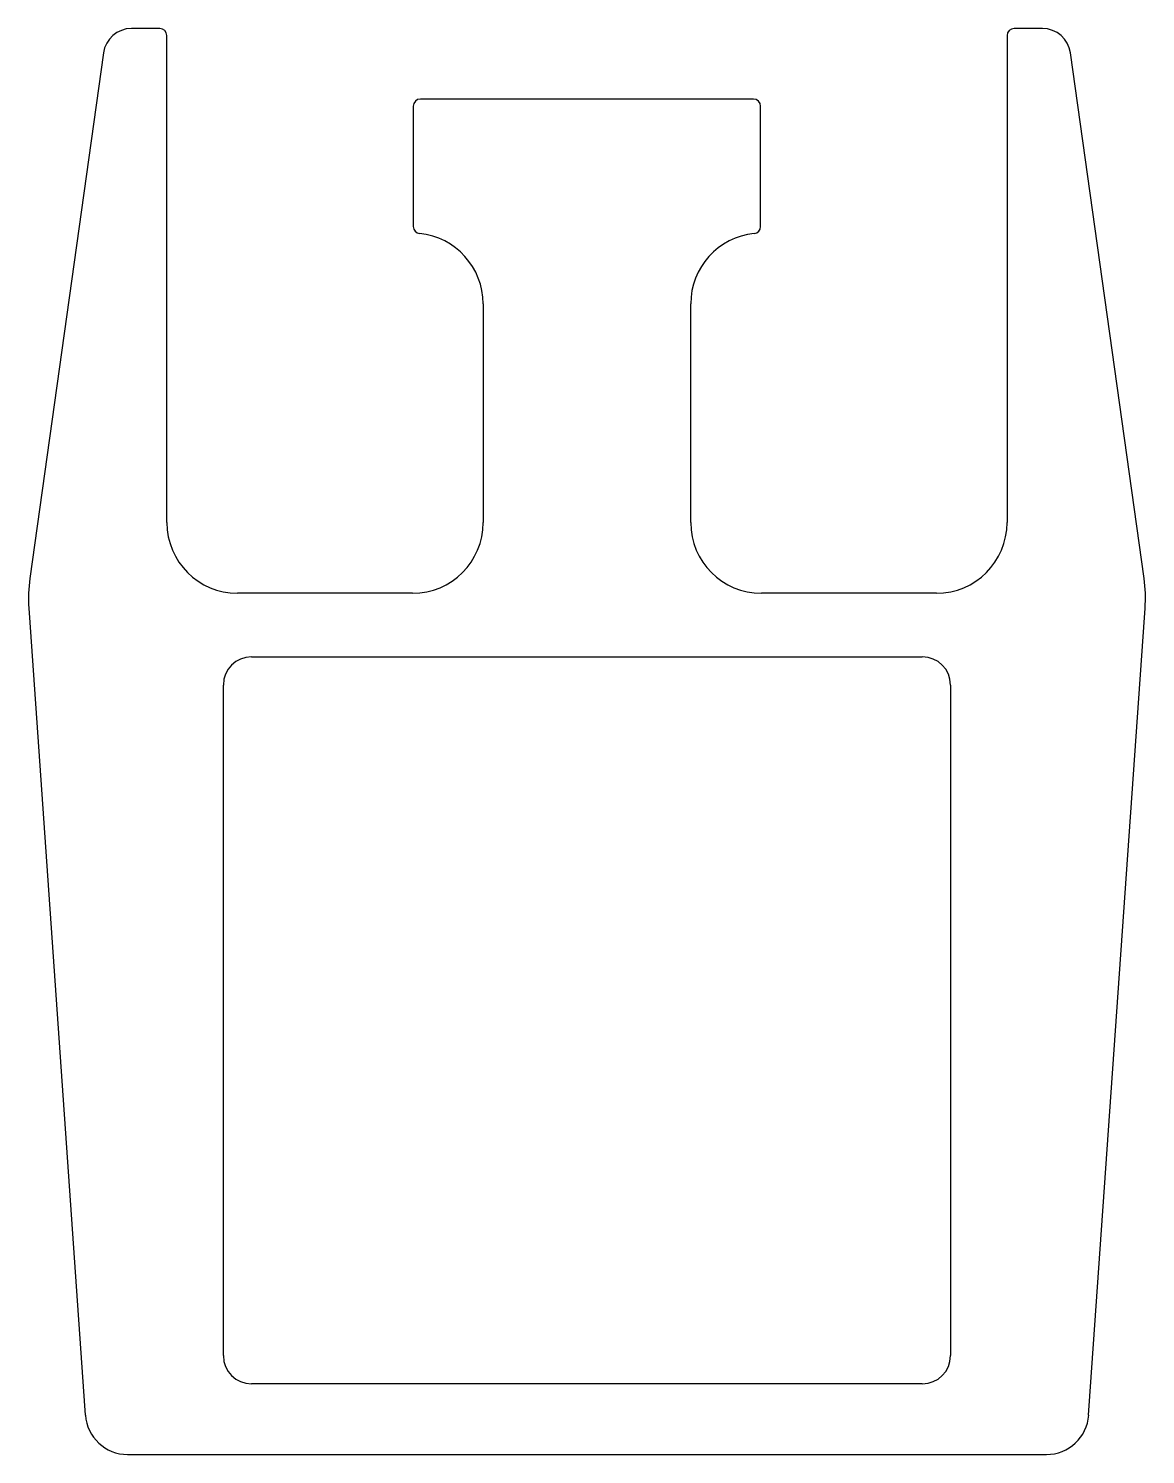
# Model space of a CAD drawing. Extents: x 3046 to 3125, y 1005 to 1106.
import ezdxf

# ---------------------------------------------------------------- set-up
doc = ezdxf.new("R2010")
doc.units = 0
doc.layers.get('0').update_dxf_attribs({"linetype": 'CONTINUOUS'})

msp = doc.modelspace()

# ---------------------------------------------------------------- linework, layer by layer
for p, q in [((3054.88, 1106.16), (3052.87, 1106.16)), ((3117.39, 1106.16), (3115.38, 1106.16)), ((3055.38, 1071.16), (3055.38, 1105.66)), ((3114.88, 1105.66), (3114.88, 1071.16)), ((3050.89, 1104.44), (3045.68, 1067.2)), ((3124.59, 1067.2), (3119.37, 1104.44)), ((3096.93, 1101.16), (3073.33, 1101.16)), ((3072.83, 1100.66), (3072.83, 1092.13)), ((3097.43, 1092.13), (3097.43, 1100.66)), ((3077.78, 1086.66), (3077.78, 1071.16)), ((3092.48, 1071.16), (3092.48, 1086.66)), ((3072.78, 1066.16), (3060.38, 1066.16)), ((3109.88, 1066.16), (3097.48, 1066.16)), ((3045.61, 1065.11), (3049.6, 1007.95)), ((3120.66, 1007.95), (3124.66, 1065.11)), ((3061.38, 1061.66), (3108.88, 1061.66)), ((3059.38, 1012.16), (3059.38, 1059.66)), ((3110.88, 1059.66), (3110.88, 1012.16)), ((3108.88, 1010.16), (3061.38, 1010.16)), ((3052.6, 1005.16), (3117.67, 1005.16))]:
    msp.add_line(p, q)
for centre, radius, start, end in [((3052.87, 1104.16), 2, 90, 172.0304), ((3054.88, 1105.66), 0.5, 0, 90), ((3115.38, 1105.66), 0.5, 90, 180), ((3117.39, 1104.16), 2, 7.9696, 90), ((3073.33, 1100.66), 0.5, 90, 180), ((3096.93, 1100.66), 0.5, 0, 90), ((3073.33, 1092.13), 0.5, 180, 264.2608), ((3096.93, 1092.13), 0.5, 275.7392, 0), ((3072.78, 1086.66), 5, 0, 84.2608), ((3097.48, 1086.66), 5, 95.7392, 180), ((3060.38, 1071.16), 5, 180, 270), ((3072.78, 1071.16), 5, 270, 0), ((3097.48, 1071.16), 5, 180, 270), ((3109.88, 1071.16), 5, 270, 0), ((3055.58, 1065.81), 10, 172.0304, 184), ((3114.68, 1065.81), 10, 356, 7.9696), ((3061.38, 1059.66), 2, 90, 180), ((3108.88, 1059.66), 2, 0, 90), ((3061.38, 1012.16), 2, 180, 270), ((3108.88, 1012.16), 2, 270, 0), ((3052.6, 1008.16), 3, 184, 270), ((3117.67, 1008.16), 3, 270, 356)]:
    msp.add_arc(centre, radius, start, end)

doc.saveas('drawing.dxf')
